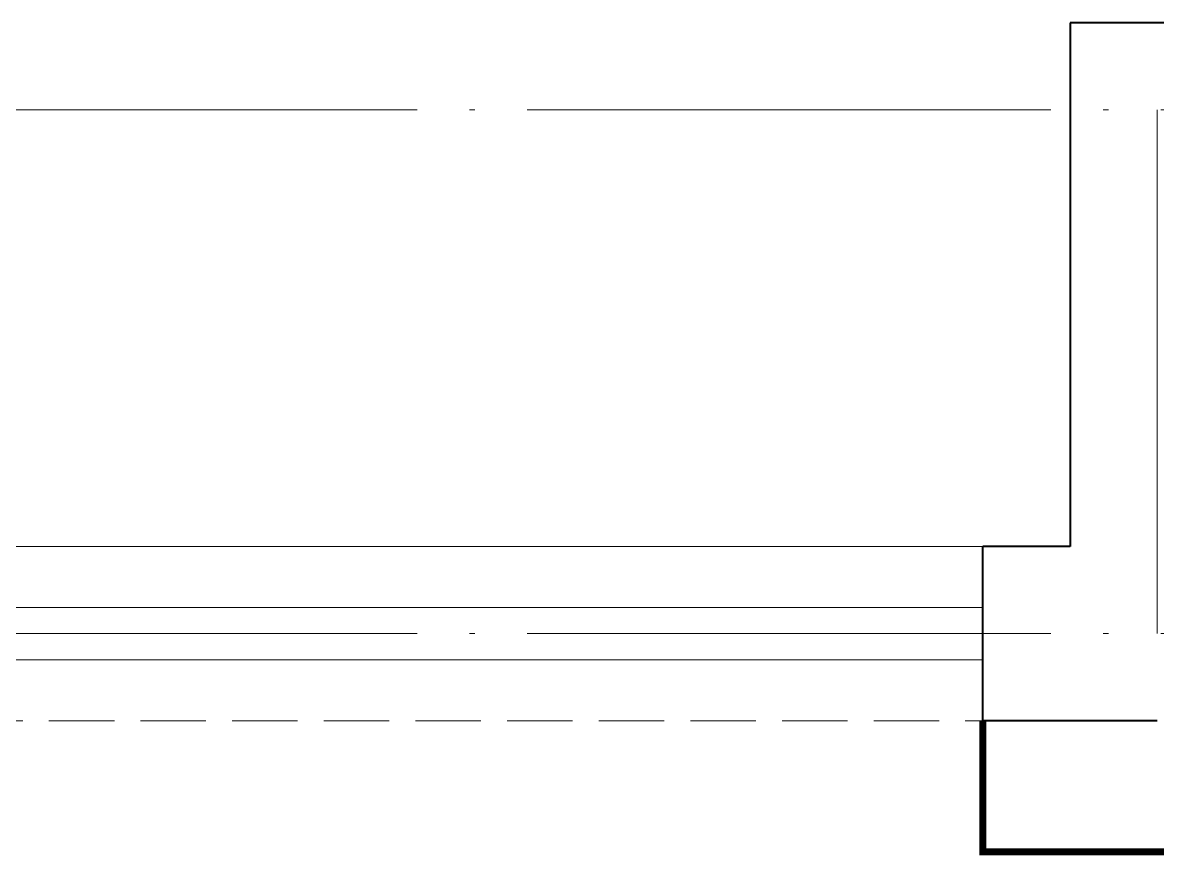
# Model space of a CAD drawing. Extents: x 27938 to 650306, y -92720 to 1524912.
# Drawn here: x 308017 to 309317, y 518486 to 519440 of the extents above; entities that cross this region are included whole.
import ezdxf

# ---------------------------------------------------------------- set-up
doc = ezdxf.new("R2010")
doc.units = 0
doc.header["$LTSCALE"] = 1000
doc.header["$MEASUREMENT"] = 0
doc.linetypes.add('DASH', pattern=[0.35, 0.25, -0.1])
doc.linetypes.add('DOTE', pattern=[2.42, 2, -0.2, 0.02, -0.2])
for name, color, linetype, lineweight in [('DOTE', 19, 'DOTE', 9), ('WALL', 9, 'Continuous', 40), ('平面-栏杆', 135, 'Continuous', 15), ('平面-看线', 45, 'Continuous', 15)]:
    doc.layers.add(name, color=color, linetype=linetype, lineweight=lineweight)

# ---------------------------------------------------------------- blocks, each defined once
blk = doc.blocks.new('FGDGDRGSDGDG')
at = {"layer": 'DOTE', "linetype": 'DOTE', "ltscale": 0.3}
for p, q in [((488182.5, 516548.5), (546982.5, 516548.5)), ((527382.5, 516548.5), (527382.5, 515948.5)), ((488182.5, 515948.5), (546982.5, 515948.5))]:
    blk.add_line(p, q, dxfattribs=at)

msp = doc.modelspace()

# ---------------------------------------------------------------- linework, layer by layer
at = {"color": 8, "const_width": 8}
msp.add_lwpolyline([(309116.6, 518640.4), (309116.6, 518490.4), (309416.6, 518490.4), (309416.6, 518640.4)], dxfattribs=at)
at = {"layer": 'WALL', "color": 8}
for p, q in [((309916.6, 519440.4), (309216.6, 519440.4)), ((309216.6, 519440.4), (309216.6, 518840.4)), ((309216.6, 518840.4), (309116.6, 518840.4)), ((309116.6, 518640.4), (309116.6, 518840.4)), ((309316.6, 518640.4), (309116.6, 518640.4))]:
    msp.add_line(p, q, dxfattribs=at)
at = {"layer": '平面-栏杆', "color": 8}
for p, q in [((303216.6, 518770.4), (309116.6, 518770.4)), ((303216.6, 518710.4), (309116.6, 518710.4))]:
    msp.add_line(p, q, dxfattribs=at)
at = {"layer": '平面-看线', "color": 8}
msp.add_line((303216.6, 518840.4), (309116.6, 518840.4), dxfattribs=at)
at = {"layer": '平面-看线', "color": 8, "linetype": 'DASH', "ltscale": 0.3}
msp.add_line((303216.6, 518640.4), (309116.6, 518640.4), dxfattribs=at)

# ---------------------------------------------------------------- block references
msp.add_blockref('FGDGDRGSDGDG', (-218065.9, 2792))

doc.saveas('drawing.dxf')
